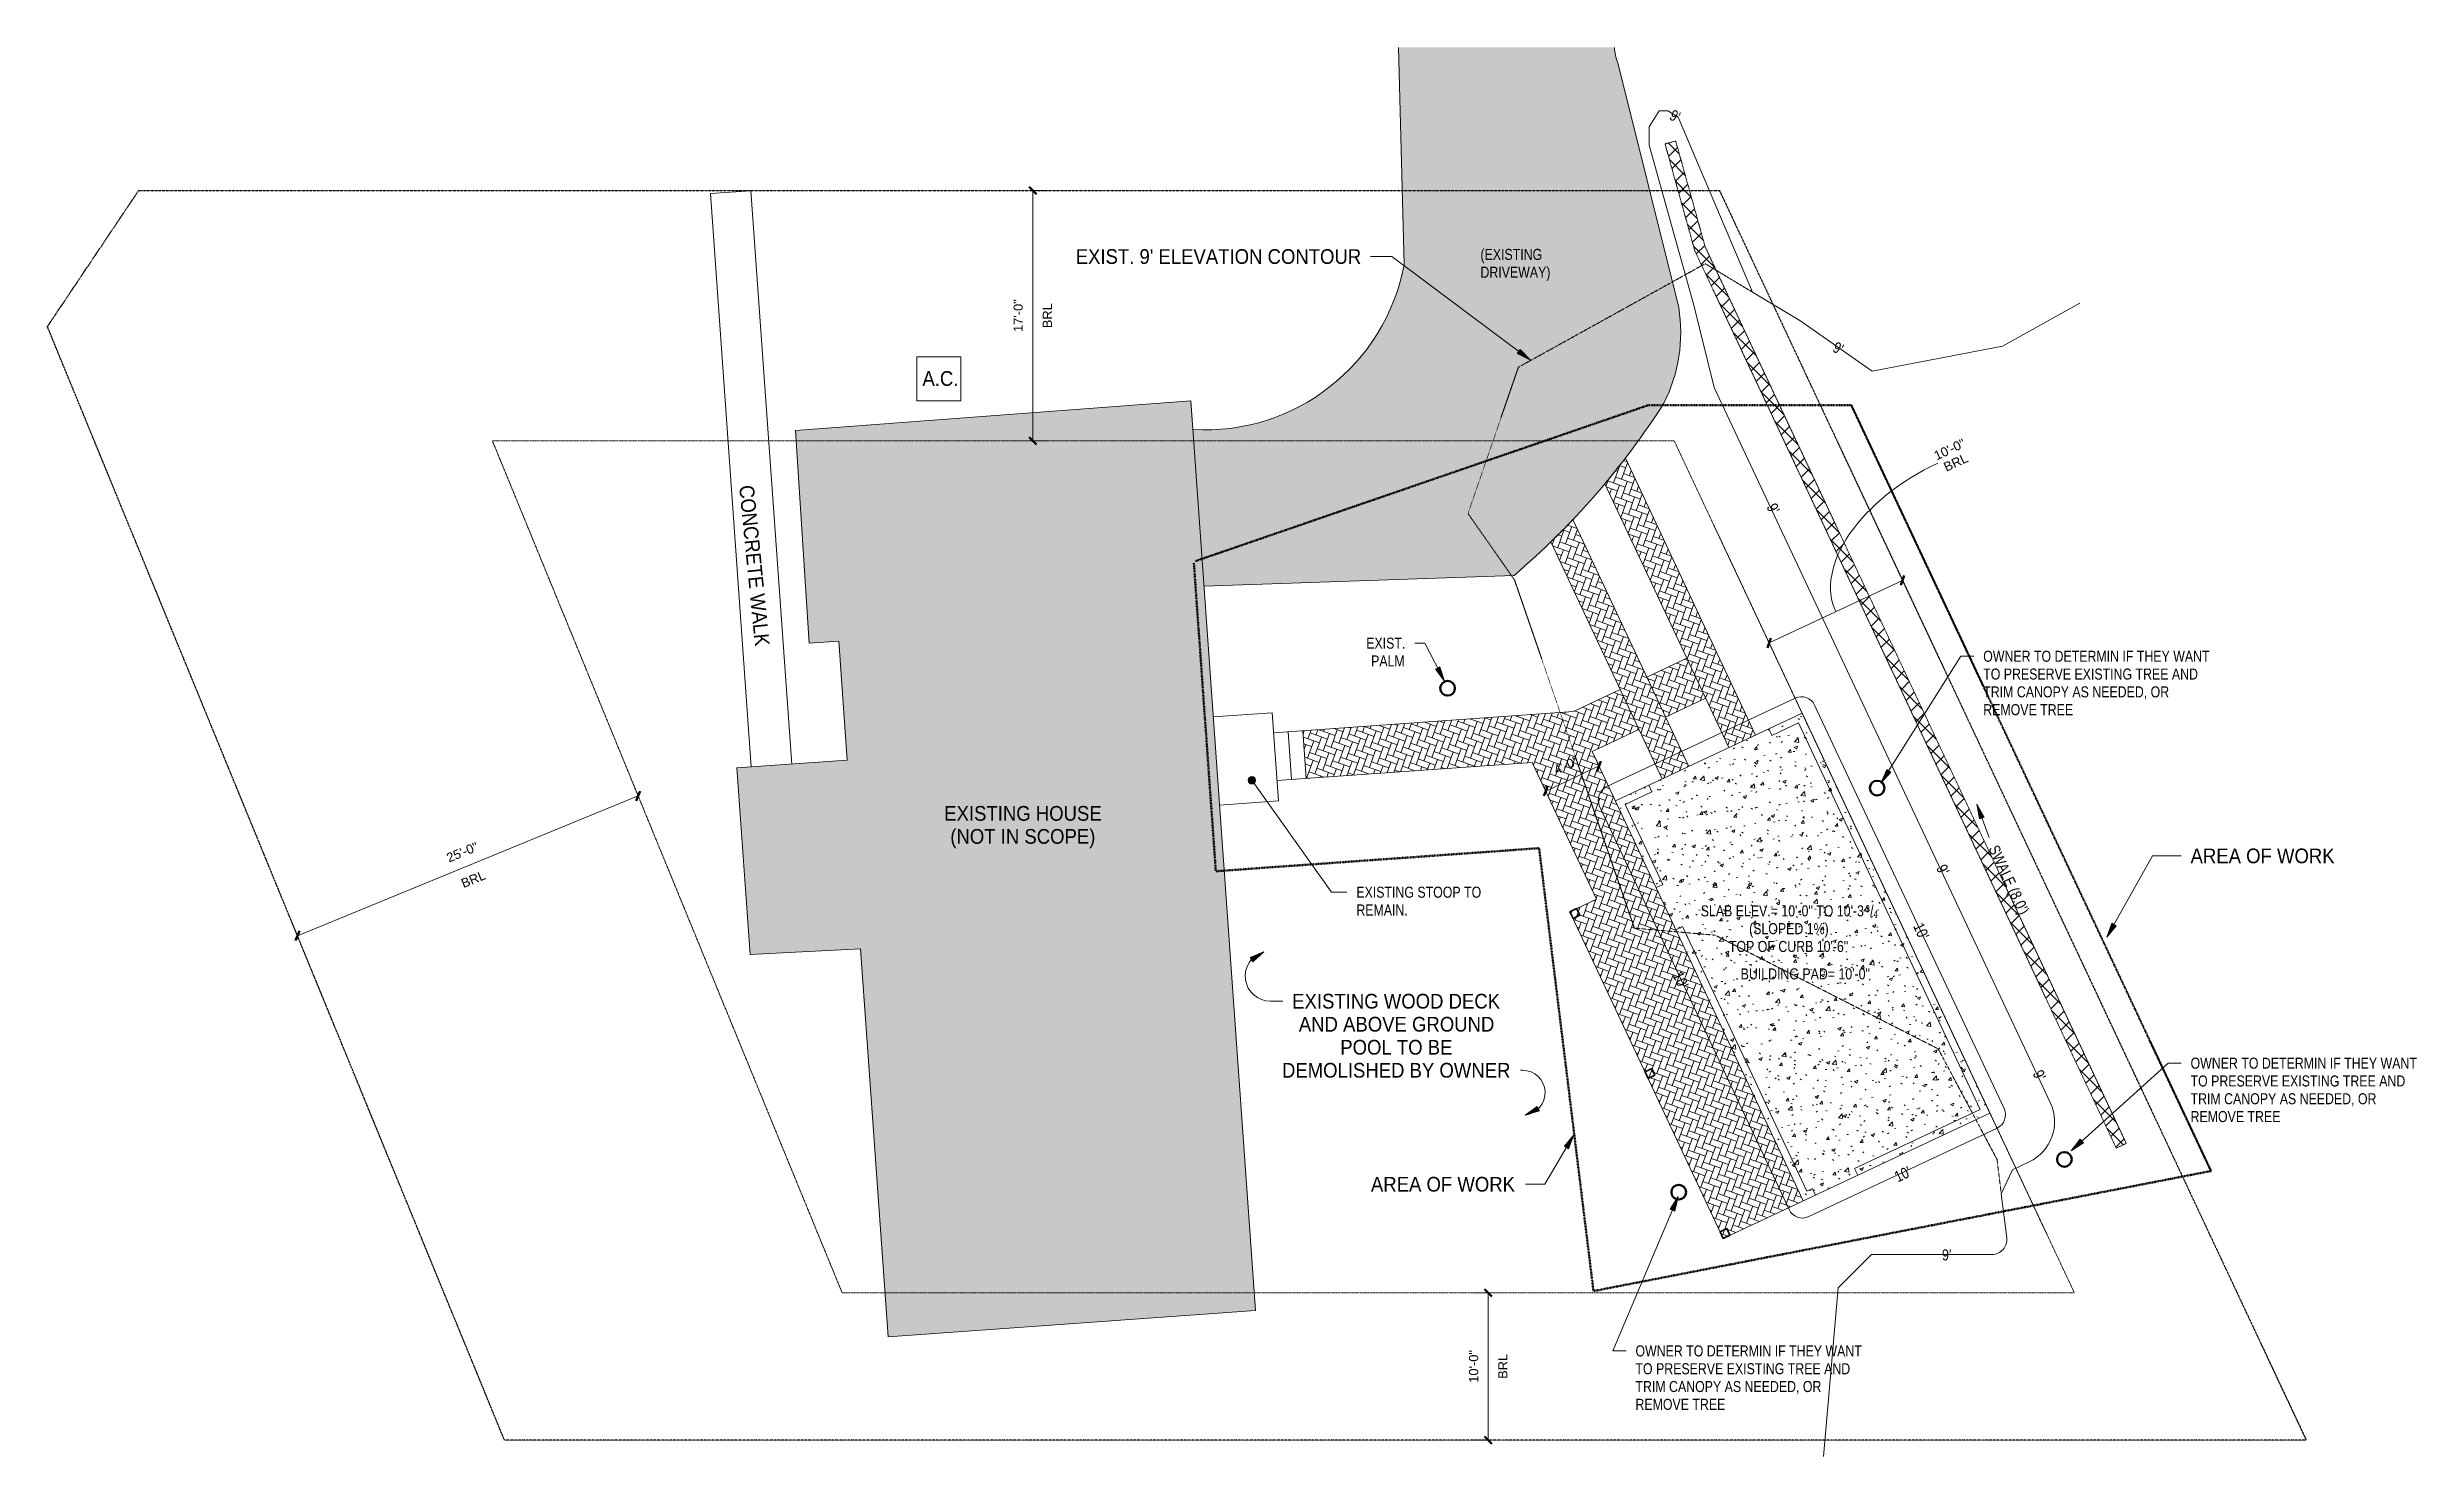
# Model space of a CAD drawing. Header units: inches. Extents: x -562 to 1368, y -364 to 784.
import ezdxf

# ---------------------------------------------------------------- set-up
doc = ezdxf.new("R2010")
doc.units = ezdxf.units.IN
doc.header["$MEASUREMENT"] = 0
for name, pattern in [('Double Dash 3_8_', [1, 0.375, -0.125, 0.125, -0.125, 0.125, -0.125]), ('Hidden', [0.28125, 0.1875, -0.09375]), ('Hidden 1_8_', [0.1875, 0.125, -0.0625])]:
    doc.linetypes.add(name, pattern=pattern)
for name, color, linetype, lineweight in [('A-ANNO-DIMS', 211, 'Continuous', 13), ('A-ANNO-DIMS-96', 211, 'Continuous', 13), ('A-COLS', 52, 'Continuous', 13), ('A-DETL', 90, 'Continuous', 13), ('A-DETL-GENF', 92, 'Continuous', 18), ('A-DETL-HDLN', 90, 'Hidden 1_8_', 13), ('A-FLOR', 192, 'Continuous', 18), ('A-FLOR-PATT', 8, 'Continuous', 18), ('C-PROP-LINE', 91, 'Double Dash 3_8_', 25), ('G-ANNO-TEXT', 231, 'Continuous', 13)]:
    doc.layers.add(name, color=color, linetype=linetype, lineweight=lineweight)
doc.styles.add('Arial', font='arial.ttf', dxfattribs={"height": 7.5})
doc.styles.add('Arial_1', font='arial.ttf', dxfattribs={"width": 0.8, "height": 9})
doc.styles.add('Arial_2', font='arial.ttf', dxfattribs={"width": 0.8, "height": 5.849018})
doc.styles.add('Arial_3', font='arial.ttf', dxfattribs={"width": 0.9, "height": 12})
doc.dimstyles.new('Linear_w__Centerline', dxfattribs={"dimscale": 12, "dimtxt": 7.651945, "dimasz": 0.5, "dimexe": 1, "dimexo": 0.5, "dimgap": 0.5, "dimtad": 1, "dimdec": 4, "dimrnd": 0.0625, "dimzin": 3, "dimdsep": 46, "dimlunit": 4, "dimtxsty": 'Arial', "dimblk1": 'OBLIQUE', "dimblk2": 'OBLIQUE', "dimsah": 1, "dimcen": 0.09, "dimazin": 0, "dimtfac": 1, "dimtdec": 4, "dimtix": 1, "dimtmove": 0, "dimatfit": 3, "dimfxl": 1, "dimtvp": 1, "dimfrac": 2, "dimtolj": 1, "dimtzin": 0, "dimarcsym": 2})
doc.dimstyles.new('Linear_w__Centerline_1', dxfattribs={"dimscale": 12, "dimtxt": 7.651945, "dimasz": 0.5, "dimexe": 1, "dimexo": 0.5, "dimgap": 0.5, "dimtad": 1, "dimdec": 4, "dimrnd": 0.0625, "dimzin": 3, "dimdsep": 46, "dimlunit": 4, "dimtxsty": 'Arial', "dimblk1": 'OBLIQUE', "dimblk2": 'OBLIQUE', "dimsah": 1, "dimcen": 0.09, "dimazin": 0, "dimtfac": 1, "dimtdec": 4, "dimtix": 1, "dimtmove": 1, "dimatfit": 3, "dimfxl": 1, "dimtvp": 1, "dimfrac": 2, "dimtolj": 1, "dimtzin": 0, "dimarcsym": 2})
pattern_1 = [(50, (0, 0), (27.5427, -2.4099), [2.88, -31.68]), (355, (0, 0), (-5.32784, 28.8843), [2.304, -25.344]), (100.451, (2.295, -0.2), (22.2153, 26.4739), [2.448, -26.924]), (46.184, (0, 7.68), (40.9819, -6.3564), [4.32, -47.52]), (96.636, (3.415, 7.15), (35.8907, 37.4062), [3.671, -40.386]), (351.184, (0, 7.68), (35.891, 37.4062), [3.456, -38.016]), (21, (3.84, 5.76), (22.92104, -15.46073), [2.88, -31.68]), (326, (3.84, 5.76), (9.3435, 27.8457), [2.304, -25.344]), (71.451, (5.75, 4.472), (32.2648, 12.3844), [2.448, -26.924]), (37.5, (0, 0), (0.466855, 12.78271), [1.267, -23.77, 1.267, -24.461, -25.44]), (37.5, (0, 0), (0.466855, 12.78271), [-50.765, 1.267, -24.173]), (7.5, (0, 0), (10.10159, 15.14509), [1.267, -13.402, 1.267, -23.194, -9.696]), (7.5, (0, 0), (10.10159, 15.14509), [-39.13, 1.267, -8.429]), (327.5, (-8.563, 0), (20.49916, -0.86578), [1.267, -8.333, 1.267, -28.685, -39.744]), (327.5, (-8.563, 0), (20.49916, -0.86578), [-39.552, 1.267, -38.477]), (317.5, (-12.403, 0), (22.39478, 3.8443), [1.267, -11.213, 1.267, -18.624, -28.224]), (317.5, (-12.403, 0), (22.39478, 3.8443), [-32.371, 1.267, -26.957])]

# ---------------------------------------------------------------- blocks, each defined once
blk = doc.blocks.new('Family - ___-704231-SITE PLAN')
at = {"layer": 'C-PROP-LINE'}
for p, q in [((-562.4, 556.1), (-488, 667)), ((-488, 667), (765.9, 667)), ((765.9, 667), (775.2, 667)), ((775.2, 667), (799.6, 667)), ((799.6, 667), (1277.6, -350.9)), ((-190.1, -350.9), (-562.4, 556.1)), ((1277.6, -350.9), (-190.1, -350.9))]:
    blk.add_line(p, q, dxfattribs=at)
blk = doc.blocks.new('DIMBLOCK1-SITE PLAN')
at = {"layer": 'A-ANNO-DIMS-96', "lineweight": 50}
for p, q in [((240.3, 667), (237.3, 670)), ((240.3, 667), (243.3, 664)), ((240.3, 463), (237.3, 466)), ((240.3, 463), (243.3, 460))]:
    blk.add_line(p, q, dxfattribs=at)
at = {"layer": 'A-ANNO-DIMS-96'}
for p, q in [((240.3, 667), (238.6, 667)), ((240.3, 667), (240.3, 463)), ((240.3, 667), (252.3, 667)), ((240.3, 463), (238.6, 463)), ((240.3, 463), (252.3, 463))]:
    blk.add_line(p, q, dxfattribs=at)
at = {"layer": 'A-ANNO-DIMS-96', "color": 0, "char_height": 7.5, "attachment_point": 1, "rotation": 90, "line_spacing_factor": 0.941778, "style": 'Arial'}
for s, insert, width in [('17\'-0"', (224.6, 551.7), 31.926), ('BRL', (248.4, 554.8), 24.298)]:
    blk.add_mtext(s, dxfattribs=dict(at, insert=insert, width=width))
blk = doc.blocks.new('_Oblique')
at = {"color": 0, "linetype": 'ByBlock', "lineweight": -2}
blk.add_line((-0.5, -0.5), (0.5, 0.5), dxfattribs=at)
blk = doc.blocks.new('DIMBLOCK2-SITE PLAN')
at = {"layer": 'A-ANNO-DIMS-96'}
for p, q in [((-358.7, 59.9), (-81.2, 173.9)), ((-81.2, 173.9), (-85.8, 185)), ((-81.2, 173.9), (-80.5, 172.2)), ((-358.7, 59.9), (-363.3, 71)), ((-358.7, 59.9), (-358.1, 58.3))]:
    blk.add_line(p, q, dxfattribs=at)
at = {"layer": 'A-ANNO-DIMS-96', "lineweight": 50}
for p, q in [((-81.2, 173.9), (-82.8, 169.9)), ((-81.2, 173.9), (-79.6, 177.8)), ((-358.7, 59.9), (-360.4, 56)), ((-358.7, 59.9), (-357.1, 63.8))]:
    blk.add_line(p, q, dxfattribs=at)
at = {"layer": 'A-ANNO-DIMS-96', "color": 0, "char_height": 7.5, "attachment_point": 1, "rotation": 22.32, "line_spacing_factor": 0.941778, "style": 'Arial'}
for s, insert, width in [('25\'-0"', (-238.2, 126.4), 31.926), ('BRL', (-226.3, 105.6), 24.298)]:
    blk.add_mtext(s, dxfattribs=dict(at, insert=insert, width=width))
blk = doc.blocks.new('DIMBLOCK3-SITE PLAN')
at = {"layer": 'A-ANNO-DIMS-96'}
for p, q in [((611.3, -230.9), (599.3, -230.9)), ((611.3, -350.9), (611.3, -230.9)), ((611.3, -230.9), (613.1, -230.9)), ((611.3, -350.9), (599.3, -350.9)), ((611.3, -350.9), (613.1, -350.9))]:
    blk.add_line(p, q, dxfattribs=at)
at = {"layer": 'A-ANNO-DIMS-96', "lineweight": 50}
for p, q in [((611.3, -230.9), (608.3, -227.9)), ((611.3, -230.9), (614.3, -233.9)), ((611.3, -350.9), (608.3, -347.9)), ((611.3, -350.9), (614.3, -353.9))]:
    blk.add_line(p, q, dxfattribs=at)
at = {"layer": 'A-ANNO-DIMS-96', "color": 0, "char_height": 7.5, "attachment_point": 1, "rotation": 90, "line_spacing_factor": 0.941778, "style": 'Arial'}
for s, insert, width in [('10\'-0"', (595.6, -304.2), 31.926), ('BRL', (619.4, -301), 24.298)]:
    blk.add_mtext(s, dxfattribs=dict(at, insert=insert, width=width))
blk = doc.blocks.new('DIMBLOCK4-SITE PLAN')
at = {"layer": 'A-ANNO-DIMS-96'}
for p, q in [((948.7, 349.4), (840.1, 298.4)), ((948.7, 349.4), (948, 351)), ((948.7, 349.4), (953.8, 338.5)), ((840.1, 298.4), (839.4, 300)), ((840.1, 298.4), (845.2, 287.5))]:
    blk.add_line(p, q, dxfattribs=at)
at = {"layer": 'A-ANNO-DIMS-96', "lineweight": 50}
for p, q in [((948.7, 349.4), (947.3, 345.4)), ((948.7, 349.4), (950.2, 353.4)), ((840.1, 298.4), (838.7, 294.4)), ((840.1, 298.4), (841.5, 302.4))]:
    blk.add_line(p, q, dxfattribs=at)
at = {"layer": 'A-ANNO-DIMS-96'}
blk.add_ellipse((1009.1, 377.8), major_axis=(114.7, 53.9), ratio=0.585677, start_param=1.570796, end_param=3.141593, dxfattribs=at)
at = {"layer": 'A-ANNO-DIMS-96', "color": 0, "char_height": 7.5, "attachment_point": 1, "rotation": 25.16, "line_spacing_factor": 0.941778, "style": 'Arial'}
for s, insert, width in [('10\'-0"', (973.4, 453.8), 31.926), ('BRL', (981.3, 444.5), 24.298)]:
    blk.add_mtext(s, dxfattribs=dict(at, insert=insert, width=width))
blk = doc.blocks.new('DIMBLOCK5-SITE PLAN')
at = {"layer": 'A-ANNO-DIMS-96'}
for p, q in [((658.1, 177.8), (701.6, 198.2)), ((701.6, 198.2), (696.5, 209)), ((701.6, 198.2), (702.3, 196.6)), ((658.1, 177.8), (653, 188.6)), ((658.1, 177.8), (658.9, 176.2))]:
    blk.add_line(p, q, dxfattribs=at)
at = {"layer": 'A-ANNO-DIMS-96', "lineweight": 50}
for p, q in [((701.6, 198.2), (700.1, 194.2)), ((701.6, 198.2), (703, 202.2)), ((658.1, 177.8), (656.7, 173.8)), ((658.1, 177.8), (659.6, 181.7))]:
    blk.add_line(p, q, dxfattribs=at)
at = {"layer": 'A-ANNO-DIMS-96', "color": 0, "insert": (663.7, 197.8), "char_height": 7.5, "width": 25.004, "attachment_point": 1, "rotation": 25.16, "line_spacing_factor": 0.941778, "style": 'Arial'}
blk.add_mtext('4\'-0"', dxfattribs=at)

msp = doc.modelspace()

# ---------------------------------------------------------------- hatches: boundary and pattern name
at = {"layer": 'A-DETL-GENF', "lineweight": 13}
h = msp.add_hatch(dxfattribs=at)
h.set_pattern_fill('FP_6', color=55, style=0, pattern_type=2)
h.set_pattern_definition([(45, (0, 0), (-6.36396, 6.36396), []), (135, (0, 0), (-6.36396, -6.36396), [])])
h.paths.add_polyline_path([(1122.86581, -113.08733), (1131.01193, -109.261), (787.96991, 621.0634), (764.00443, 707.28962), (755.33313, 704.87954), (779.50156, 617.92308), (997.7349, 153.31197)])
at = {"layer": 'A-DETL-GENF'}
msp.add_hatch(color=9, dxfattribs=at).paths.add_polyline_path([(122.52503, -266.70915), (421.76659, -245.39044), (368.98147, 495.53166), (47.07939, 471.47152), (58.23179, 298.2388), (82.17112, 299.94429), (89.07838, 202.99003), (-0.69409, 196.59441), (10.13581, 44.5797), (100.01247, 49.28994)])
at = {"layer": 'A-FLOR'}
h = msp.add_hatch(dxfattribs=at)
h.set_pattern_fill('FP_1', color=9, style=0, pattern_type=2)
h.set_pattern_definition([(50, (0, 0), (27.1153, -2.37633), [2.835, -31.181]), (100.45, (2.268, -0.2), (21.86685, 26.0553), [2.419, -26.494]), (46.18, (0, 7.56), (40.3372, -6.258), [4.252, -46.772]), (96.64, (3.364, 7.03), (35.3244, 36.8206), [3.613, -39.749]), (351.184, (0, 7.56), (35.3253, 36.819), [3.402, -37.417]), (21, (3.78, 5.67), (22.561, -15.2176), [2.835, -31.181]), (326, (3.78, 5.67), (9.1947, 27.40694), [2.268, -24.945]), (71.451, (5.658, 4.403), (31.7578, 12.19063), [2.408, -26.498]), (37.5, (0, 0), (0.45966, 12.58182), [0.0945, -24.643, 0.0945, -25.323, -25.134]), (37.5, (0, 0), (0.45966, 12.58182), [-50.154, 0.0945, -25.039]), (7.5, (0, 0), (9.94227, 14.90726), [0.0945, -14.438, 0.0945, -24.076, -9.638]), (7.5, (0, 0), (9.94227, 14.90726), [-38.702, 0.0945, -9.543]), (327.5, (-8.428, 0), (20.17513, -0.85143), [0.0945, -9.449, 0.0945, -29.48, -39.213]), (327.5, (-8.428, 0), (20.17513, -0.85143), [-39.118, 0.0945, -39.118]), (317.5, (-12.208, 0), (22.04065, 3.78494), [0.0945, -12.283, 0.0945, -19.578, -27.874]), (317.5, (-12.208, 0), (22.04065, 3.78494), [-32.05, 0.0945, -27.78])])
h.paths.add_polyline_path([(379.73266, 344.62181), (632.36334, 353.44379), (645.12131, 364.63529), (657.57216, 376.16746), (669.70683, 388.03185), (681.51649, 400.21985), (692.99254, 412.72247), (704.1265, 425.53065), (714.91031, 438.63501), (725.33606, 452.02597), (735.39619, 465.69379), (745.0833, 479.62843), (754.39032, 493.81975), (757.48911, 500.39786), (760.20566, 507.14278), (762.5311, 514.03235), (764.45773, 521.04387), (765.97925, 528.15431), (767.09065, 535.34029), (767.78828, 542.57817), (768.06985, 549.84416), (767.93436, 557.11432), (767.38234, 564.36475), (766.41554, 571.57164), (716.73134, 770.84409), (715.3532, 775.34097), (714.42462, 779.95175), (714.06578, 783.52441), (538.10907, 783.52441), (542.8157, 606.70363), (540.951, 598.06375), (538.62726, 589.53584), (535.85115, 581.1443), (532.6306, 572.91312), (528.97476, 564.86572), (524.89417, 557.02524), (520.40044, 549.414), (515.50639, 542.05376), (510.22604, 534.96556), (504.57445, 528.16965), (498.56776, 521.68542), (492.22321, 515.53148), (485.55885, 509.72534), (478.5938, 504.28363), (471.34785, 499.22186), (463.84181, 494.55455), (456.09705, 490.29497), (448.1358, 486.45534), (439.9807, 483.04665), (431.65512, 480.07855), (423.18283, 477.55962), (414.58804, 475.49702), (405.89529, 473.89664), (397.12944, 472.76303), (388.31557, 472.0995), (379.47883, 471.90788), (370.64448, 472.18872), (372.79129, 442.05483)])
h = msp.add_hatch(dxfattribs=at)
h.set_pattern_fill('FP_4', color=9, style=0, pattern_type=2)
h.set_pattern_definition(pattern_1)
h.paths.add_polyline_path([(867.94216, -156.04293), (1020.00301, -84.61815), (866.94991, 241.22652), (714.88906, 169.80174), (864.1931, -148.0613)])
h = msp.add_hatch(dxfattribs=at)
h.set_pattern_fill('FP_5', color=9, style=0, pattern_type=2)
h.set_pattern_definition(pattern_1)
h.paths.add_polyline_path([(867.94216, -156.04293), (877.89853, -151.36631), (875.34764, -145.93556), (870.82202, -148.0613), (769.63692, 67.35823), (764.20617, 64.80734), (847.76541, -113.08733)])
h.paths.add_polyline_path([(912.29324, -135.2107), (1020.00301, -84.61815), (866.94991, 241.22652), (839.79619, 228.47209), (842.34707, 223.04135), (864.07005, 233.24489), (1012.02138, -81.73829), (909.74236, -129.77996)])
h.paths.add_polyline_path([(748.05057, 99.20206), (753.48131, 101.75294), (722.87069, 166.92188), (744.59367, 177.12542), (742.04279, 182.55616), (714.88906, 169.80174), (722.6345, 153.31197)])
at = {"layer": 'A-FLOR-PATT', "lineweight": 13}
h = msp.add_hatch(dxfattribs=at)
h.set_pattern_fill('FP_2', color=256, style=0, pattern_type=2)
h.set_pattern_definition([(340.16, (737.625, 318.977), (6.4002, 3.00625), [15, -5]), (70.16, (742.327, 317.28), (6.4002, 3.00625), [15, -5])])
h.paths.add_polyline_path([(752.90427, 187.65793), (774.62725, 197.86147), (680.22062, 398.84988), (671.31142, 389.64984), (662.24752, 380.66297), (695.02985, 310.87055)])
h.paths.add_polyline_path([(807.21172, 213.16678), (828.9347, 223.37032), (722.98299, 448.93778), (714.73597, 438.41732), (706.26689, 428.07477), (761.3191, 310.87055)])
h = msp.add_hatch(dxfattribs=at)
h.set_pattern_fill('FP_3', color=256, style=0, pattern_type=2)
h.set_pattern_definition([(340.16, (606.339, 9.687), (6.400194, 3.00625), [15, -5]), (70.16, (611.042, 7.99), (6.400194, 3.00625), [15, -5])])
h.paths.add_polyline_path([(802.77323, -186.65355), (867.94216, -156.04293), (696.026, 209.96054), (734.04121, 227.81674), (718.7359, 260.4012), (680.72069, 242.54501), (460.30606, 226.84213), (463.07749, 187.94072), (647.17696, 201.05642), (699.50284, 89.65647), (677.77986, 79.45293), (788.39506, -156.04293)])
h.paths.add_polyline_path([(755.76419, 238.02028), (788.34865, 253.32559), (773.04334, 285.91005), (740.45888, 270.60474)])
at = {"layer": 'G-ANNO-TEXT'}
for points in [[(645.75573, 528.72276), (637.34134, 537.51085), (634.93865, 534.29261)], [(575.63908, 267.25895), (571.88806, 278.83316), (568.32423, 276.98137)], [(931.17624, 184.18542), (939.26323, 193.2757), (935.86313, 195.41332)], [(1009.31393, 167.18737), (1011.58198, 155.23378), (1015.35013, 156.62343)], [(1115.17028, 58.63192), (1122.80363, 68.10633), (1119.30319, 70.07532)], [(428.57683, 46.7954), (417.32385, 42.16905), (419.44312, 38.75749)], [(641.30279, -86.18885), (652.99506, -82.82382), (651.2625, -79.20052)], [(681.13161, -102.24003), (673.30956, -111.55927), (676.76976, -113.59815)], [(1086.03693, -115.39854), (1096.28164, -108.83513), (1093.58665, -105.85736)], [(766.04788, -152.54702), (759.52452, -162.81729), (763.2236, -164.38155)]]:
    msp.add_hatch(color=7, dxfattribs=at).paths.add_polyline_path(points)
h = msp.add_hatch(color=7, dxfattribs=at)
edge = h.paths.add_edge_path()
edge.add_arc((418.76691, 186.54265), 3, 0, 360)

# ---------------------------------------------------------------- linework, layer by layer
at = {"layer": 'A-COLS', "lineweight": 35}
for p, q in [((683.21061, 82.00381), (677.77986, 79.45293)), ((677.77986, 79.45293), (680.33075, 74.02218)), ((685.76149, 76.57307), (683.21061, 82.00381)), ((680.33075, 74.02218), (685.76149, 76.57307)), ((744.43185, -48.33405), (739.0011, -50.88494)), ((739.0011, -50.88494), (741.55199, -56.31568)), ((741.55199, -56.31568), (746.98273, -53.7648)), ((746.98273, -53.7648), (744.43185, -48.33405)), ((805.65309, -178.67192), (800.22234, -181.22281)), ((800.22234, -181.22281), (802.77323, -186.65355)), ((802.77323, -186.65355), (808.20397, -184.10267)), ((808.20397, -184.10267), (805.65309, -178.67192))]:
    msp.add_line(p, q, dxfattribs=at)
at = {"layer": 'A-COLS'}
for p, q in [((677.77986, 79.45293), (683.21061, 82.00381)), ((680.33075, 74.02218), (677.77986, 79.45293)), ((683.21061, 82.00381), (685.76149, 76.57307)), ((685.76149, 76.57307), (680.33075, 74.02218)), ((739.0011, -50.88494), (744.43185, -48.33405)), ((741.55199, -56.31568), (739.0011, -50.88494)), ((746.98273, -53.7648), (741.55199, -56.31568)), ((744.43185, -48.33405), (746.98273, -53.7648)), ((800.22234, -181.22281), (805.65309, -178.67192)), ((802.77323, -186.65355), (800.22234, -181.22281)), ((808.20397, -184.10267), (802.77323, -186.65355)), ((805.65309, -178.67192), (808.20397, -184.10267))]:
    msp.add_line(p, q, dxfattribs=at)
at = {"layer": 'A-DETL'}
for p, q in [((750.45752, 731.96952), (742.49167, 718.71211)), ((742.49167, 718.71211), (742.49167, 703.77223)), ((757.45752, 731.96952), (750.45752, 731.96952)), ((766.02919, 726.81914), (757.45752, 731.96952)), ((826.59252, 584.14089), (766.02919, 726.81914)), ((742.49167, 703.77223), (778.67923, 573.57172)), ((826.59252, 584.14089), (865.16505, 560.96417)), ((795.42796, 506.39622), (778.67923, 573.57172)), ((865.16505, 560.96417), (924.14399, 519.66667)), ((1030.15973, 540.27404), (1093.13235, 575.18033)), ((924.14399, 519.66667), (1030.15973, 540.27404)), ((795.42796, 506.39622), (1069.18846, -76.43025)), ((368.98147, 495.53166), (47.07939, 471.47152)), ((421.76659, -245.39044), (368.98147, 495.53166)), ((47.07939, 471.47152), (58.23179, 298.2388)), ((58.23179, 298.2388), (82.17112, 299.94429)), ((82.17112, 299.94429), (89.07838, 202.99003)), ((707.79189, 181.38319), (861.21042, 253.44569)), ((877.17368, 247.68597), (1031.50222, -80.87407)), ((89.07838, 202.99003), (-0.69409, 196.59441)), ((-0.69409, 196.59441), (10.13581, 44.5797)), ((856.36071, -163.14011), (702.03217, 165.41993)), ((10.13581, 44.5797), (100.01247, 49.28994)), ((100.01247, 49.28994), (122.52503, -266.70915)), ((1025.7425, -96.83733), (872.32397, -168.89983)), ((1029.16865, -150.23441), (1038.264, -130.72938)), ((1051.9093, -124.32002), (1038.264, -130.72938)), ((1029.16865, -150.23441), (1033.59417, -186.27739)), ((896.30429, -226.88301), (923.44748, -199.73982)), ((1021.68362, -199.73982), (923.44748, -199.73982)), ((884.27679, -364.35788), (896.30429, -226.88301)), ((122.52503, -266.70915), (421.76659, -245.39044))]:
    msp.add_line(p, q, dxfattribs=at)
at = {"layer": 'A-DETL', "linetype": 'Hidden'}
for p, q in [((788.01999, 607.3176), (635.83616, 522.96072)), ((788.01999, 607.3176), (826.59252, 584.14089)), ((635.83616, 522.96072), (594.81457, 403.82538)), ((594.81457, 403.82538), (632.67062, 349.76135)), ((632.67062, 349.76135), (730.34106, 66.10578)), ((730.34106, 66.10578), (796.08991, 60.3535)), ((796.08991, 60.3535), (977.85524, -32.26056)), ((977.85524, -32.26056), (1025.74134, -122.32122)), ((1025.74134, -122.32122), (1029.16865, -150.23441))]:
    msp.add_line(p, q, dxfattribs=at)
at = {"layer": 'A-DETL', "linetype": 'Hidden 1_8_', "lineweight": 50}
for p, q in [((741.34718, 491.96952), (372.59494, 364.99794)), ((741.34718, 491.96952), (907.096, 491.96952)), ((1200.05064, -131.72063), (907.096, 491.96952)), ((389.37886, 112.47283), (371.47114, 363.83574)), ((652.71143, 131.23329), (389.37886, 112.47283)), ((652.71143, 131.23329), (697.00427, -229.50294)), ((697.00427, -229.50294), (1200.05064, -131.72063))]:
    msp.add_line(p, q, dxfattribs=at)
at = {"layer": 'A-DETL', "lineweight": 50}
for centre in [(578.14142, 261.49546), (928.08085, 180.16488), (1080.64584, -122.29502), (766.44204, -148.96642)]:
    msp.add_circle(centre, 6, dxfattribs=at)
at = {"layer": 'A-DETL'}
for centre, radius, start, end in [((866.31219, 242.5842), 12, 25.16, 115.16), ((712.89366, 170.5217), 12, 115.16, 205.16), ((1036.60399, -91.73556), 36, 295.16, 25.16), ((1020.64073, -85.97584), 12, 295.16, 25.16), ((867.2222, -158.03834), 12, 205.16, 295.16), ((1021.68362, -187.73982), 12, 270, 7)]:
    msp.add_arc(centre, radius, start, end, dxfattribs=at)
at = {"layer": 'A-DETL-HDLN'}
for p, q in [((764.00443, 707.28962), (755.33313, 704.87954)), ((755.33313, 704.87954), (779.50156, 617.92308)), ((787.96991, 621.0634), (764.00443, 707.28962)), ((779.50156, 617.92308), (1122.86581, -113.08733)), ((1131.01193, -109.261), (787.96991, 621.0634)), ((-199.89012, 462.96559), (84.95333, -230.86455)), ((762.79644, 462.96559), (-199.89012, 462.96559)), ((1088.69667, -230.86455), (762.79644, 462.96559)), ((1122.86581, -113.08733), (1131.01193, -109.261)), ((84.95333, -230.86455), (1088.69667, -230.86455))]:
    msp.add_line(p, q, dxfattribs=at)
at = {"layer": 'A-FLOR'}
for p, q in [((542.8157, 606.70363), (538.10906, 783.52443)), ((716.73135, 770.84408), (766.41555, 571.57163)), ((-22.30439, 664.40734), (10.61975, 666.75294)), ((10.96459, 197.42501), (-22.30439, 664.40734)), ((10.61975, 666.75294), (43.88873, 199.7706)), ((145.70458, 531.5153), (181.70458, 531.5153)), ((145.70458, 495.5153), (145.70458, 531.5153)), ((181.70458, 531.5153), (181.70458, 495.5153)), ((181.70458, 495.5153), (145.70458, 495.5153)), ((722.98299, 448.93778), (828.9347, 223.37032)), ((807.21172, 213.16678), (706.26689, 428.07477)), ((680.22062, 398.84988), (774.62725, 197.86147)), ((752.90427, 187.65793), (662.24752, 380.66297)), ((632.36335, 353.44379), (379.73266, 344.62173)), ((740.45888, 270.60474), (773.04334, 285.91005)), ((680.72069, 242.54501), (718.7359, 260.4012)), ((788.34865, 253.32559), (755.76419, 238.02028)), ((387.31556, 238.18392), (435.19421, 241.59491)), ((435.19421, 241.59491), (440.3107, 169.77694)), ((680.72069, 242.54501), (436.36674, 225.13663)), ((714.88906, 169.80174), (866.94991, 241.22652)), ((864.07005, 233.24489), (842.34707, 223.04135)), ((1012.02138, -81.73829), (864.07005, 233.24489)), ((866.94991, 241.22652), (1020.00301, -84.61815)), ((448.3364, 225.98938), (451.10783, 187.08797)), ((460.30606, 226.84213), (463.07749, 187.94072)), ((734.04121, 227.81674), (696.026, 209.96054)), ((842.34707, 223.04135), (839.79619, 228.47209)), ((439.13817, 186.23523), (647.17696, 201.05642)), ((699.50284, 89.65647), (647.17696, 201.05642)), ((696.026, 209.96054), (867.94216, -156.04293)), ((744.59367, 177.12542), (722.87069, 166.92188)), ((742.04279, 182.55616), (744.59367, 177.12542)), ((440.3107, 169.77694), (392.43205, 166.36595)), ((722.87069, 166.92188), (753.48131, 101.75294)), ((753.48131, 101.75294), (748.05057, 99.20206)), ((677.77986, 79.45293), (699.50284, 89.65647)), ((802.77323, -186.65355), (677.77986, 79.45293)), ((764.20617, 64.80734), (769.63692, 67.35823)), ((769.63692, 67.35823), (870.82202, -148.0613)), ((802.77323, -186.65355), (1020.00301, -84.61815)), ((909.74236, -129.77996), (1012.02138, -81.73829)), ((912.29324, -135.2107), (909.74236, -129.77996)), ((870.82202, -148.0613), (875.34764, -145.93556)), ((875.34764, -145.93556), (877.89853, -151.36631))]:
    msp.add_line(p, q, dxfattribs=at)
for centre, radius, start, end in [((761.59491, 787.05277), 47.70178, 184.24646564, 199.86421209), ((761.59491, 787.05277), 47.70178, 184.24646564, 199.86421209), ((380.31381, 637.25455), 165.34879, 266.64751984, 349.35248016), ((380.31381, 637.25455), 165.34879, 266.64751984, 349.35248016), ((641.28837, 551.11814), 126.78784, 333.132855, 9.28355465), ((641.28837, 551.11814), 126.78784, 333.132855, 9.28355465), ((224.65277, 831.0874), 627.98992, 310.48365482, 327.51634518), ((224.65277, 831.0874), 627.98992, 310.48365482, 327.51634518), ((224.65277, 831.0874), 627.98992, 320.07755204, 322.5168371), ((224.65277, 831.0874), 627.98992, 320.07755204, 322.5168371), ((224.65277, 831.0874), 627.98992, 314.17227557, 316.50530945), ((224.65277, 831.0874), 627.98992, 314.17227557, 316.50530945)]:
    msp.add_arc(centre, radius, start, end, dxfattribs=at)
at = {"layer": 'G-ANNO-TEXT', "color": 7}
for p, q in [((515.58904, 613.16155), (515.34632, 613.16155)), ((532.65577, 613.16155), (515.58904, 613.16155)), ((645.75573, 528.72276), (532.65577, 613.16155)), ((637.34134, 537.51085), (634.93865, 534.29261)), ((634.93865, 534.29261), (645.75573, 528.72276)), ((645.75573, 528.72276), (637.34134, 537.51085)), ((559.54438, 298.23373), (551.38973, 298.23373)), ((575.63908, 267.25895), (559.54438, 298.23373)), ((571.88806, 278.83316), (568.32423, 276.98137)), ((568.32423, 276.98137), (575.63908, 267.25895)), ((575.63908, 267.25895), (571.88806, 278.83316)), ((931.17624, 184.18542), (996.17712, 287.57606)), ((996.17712, 287.57606), (1006.82042, 287.57606)), ((935.86313, 195.41332), (931.17624, 184.18542)), ((931.17624, 184.18542), (939.26323, 193.2757)), ((939.26323, 193.2757), (935.86313, 195.41332)), ((418.76691, 186.54265), (483.56164, 95.38651)), ((1009.31393, 167.18737), (1011.58198, 155.23378)), ((1015.35013, 156.62343), (1009.31393, 167.18737)), ((1009.31393, 167.18737), (1019.39806, 139.84357)), ((1011.58198, 155.23378), (1015.35013, 156.62343)), ((1115.17028, 58.63192), (1152.48257, 124.96487)), ((1152.48257, 124.96487), (1175.70489, 124.96487)), ((483.56164, 95.38651), (496.16805, 95.38651)), ((1119.30319, 70.07532), (1115.17028, 58.63192)), ((1115.17028, 58.63192), (1122.80363, 68.10633)), ((1122.80363, 68.10633), (1119.30319, 70.07532)), ((428.57683, 46.7954), (417.32385, 42.16905)), ((417.32385, 42.16905), (419.44312, 38.75749)), ((419.44312, 38.75749), (428.57683, 46.7954)), ((433.79043, 6.59257), (443.91543, 6.59257)), ((639.24698, -49.65743), (637.47543, -49.65743)), ((1086.03693, -115.39854), (1165.06159, -43.87837)), ((1165.06159, -43.87837), (1175.70489, -43.87837)), ((651.2625, -79.20052), (641.30279, -86.18885)), ((641.30279, -86.18885), (652.99506, -82.82382)), ((652.99506, -82.82382), (651.2625, -79.20052)), ((681.13161, -102.24003), (657.41757, -142.48527)), ((681.13161, -102.24003), (673.30956, -111.55927)), ((673.30956, -111.55927), (676.76976, -113.59815)), ((676.76976, -113.59815), (681.13161, -102.24003)), ((1093.58665, -105.85736), (1086.03693, -115.39854)), ((1086.03693, -115.39854), (1096.28164, -108.83513)), ((1096.28164, -108.83513), (1093.58665, -105.85736)), ((641.75063, -142.48527), (641.53484, -142.48527)), ((657.41757, -142.48527), (641.75063, -142.48527)), ((766.04788, -152.54702), (712.88705, -278.25882)), ((766.04788, -152.54702), (759.52452, -162.81729)), ((763.2236, -164.38155), (766.04788, -152.54702)), ((759.52452, -162.81729), (763.2236, -164.38155)), ((712.88705, -278.25882), (723.53035, -278.25882))]:
    msp.add_line(p, q, dxfattribs=at)
msp.add_circle((418.76691, 186.54265), 3, dxfattribs=at)
for centre, radius, start, end in [((433.79043, 27.03204), 20.43947, 104.7780451, 270), ((639.24698, -67.98098), 18.32355, 276.4418754, 90)]:
    msp.add_arc(centre, radius, start, end, dxfattribs=at)

# ---------------------------------------------------------------- block references
at = {"layer": 'C-PROP-LINE'}
msp.add_blockref('Family - ___-704231-SITE PLAN', (0, 0), dxfattribs=at)

# ---------------------------------------------------------------- texts
at = {"layer": 'G-ANNO-TEXT', "color": 7, "attachment_point": 1}
for s, insert, char_height, width, rotation, style in [("9'", (761.98758, 733.24758), 9, 9.2112, 334.95246932, 'Arial_1'), ("9'", (894.89874, 544.16867), 9, 9.2112, 334.95246932, 'Arial_1'), ('CONCRETE WALK', (12.97659, 427.52205), 12, 160.0749, 275.67489905, 'Arial_3'), ("9'", (845.85004, 413.28283), 9, 9.2112, 295.92163539, 'Arial_1'), ("9'", (984.02297, 119.1175), 9, 9.2112, 295.92163539, 'Arial_1'), ("SWALE (8.0')", (1026.72215, 134.78491), 9, 74.6592, 295, 'Arial_1'), ("10'", (965.38798, 71.55245), 9, 15.9984, 294.45494829, 'Arial_1'), ("10'", (769.46165, 31.66404), 9, 15.9984, 294.45494829, 'Arial_1'), ("9'", (1062.67526, -48.33045), 9, 9.2112, 295.92163539, 'Arial_1'), ("10'", (941.05912, -133.01844), 9, 15.9984, 25.44677299, 'Arial_1')]:
    msp.add_mtext(s, dxfattribs=dict(at, insert=insert, char_height=char_height, width=width, rotation=rotation, style=style))
for s, insert, char_height, width, style in [("EXIST. 9' ELEVATION CONTOUR", (275.24132, 619.16155), 12, 281.6991, 'Arial_3'), ('(EXISTING ', (604.94055, 619.41155), 9, 64.4784, 'Arial_1'), ('DRIVEWAY)', (604.94055, 604.91155), 9, 70.0536, 'Arial_1'), ('A.C.', (150.38901, 519.83777), 12, 35.7237, 'Arial_3'), ('EXIST. ', (511.88185, 302.73373), 9, 38.5416, 'Arial_1'), ('OWNER TO DETERMIN IF THEY WANT ', (1014.50042, 292.07606), 9, 230.28, 'Arial_1'), ('PALM', (515.88185, 288.23373), 9, 33.6936, 'Arial_1'), ('TO PRESERVE EXISTING TREE AND ', (1014.50042, 277.57606), 9, 217.6752, 'Arial_1'), ('TRIM CANOPY AS NEEDED, OR ', (1014.50042, 263.07606), 9, 189.3144, 'Arial_1'), ('REMOVE TREE', (1014.50042, 248.57606), 9, 90.1728, 'Arial_1'), ('EXISTING HOUSE', (168.14668, 165.58375), 12, 155.1663, 'Arial_3'), ('(NOT IN SCOPE)', (173.09668, 146.83375), 12, 143.1675, 'Arial_3'), ('AREA OF WORK', (1183.38489, 130.96487), 12, 143.1675, 'Arial_3'), ('SLAB ELEV.= 10\'-0" TO 10\'-3', (784.36774, 84.68217), 9, 162.6504, 'Arial_1'), ('3', (918.56774, 84.86385), 5.84902, 4.6056, 'Arial_2'), ('/', (922.36774, 84.68217), 9, 3.3936, 'Arial_1'), ('4', (925.16774, 80.60349), 5.84902, 4.6056, 'Arial_2'), ('(SLOPED 1%)', (823.76774, 70.18217), 9, 79.5072, 'Arial_1'), ('TOP OF CURB 10\'-6"', (807.36774, 55.68217), 9, 119.2608, 'Arial_1'), ('BUILDING PAD= 10\'-0"', (816.90916, 33.36787), 9, 128.7144, 'Arial_1'), ('EXISTING WOOD DECK ', (451.59543, 12.59257), 12, 210.7971, 'Arial_3'), ('AND ABOVE GROUND ', (456.99543, -6.15743), 12, 197.9802, 'Arial_3'), ('POOL TO BE ', (490.74543, -24.90743), 12, 116.1702, 'Arial_3'), ('DEMOLISHED BY OWNER', (443.27043, -43.65743), 12, 226.0683, 'Arial_3'), ('TO PRESERVE EXISTING TREE AND ', (1183.38489, -53.87837), 9, 217.6752, 'Arial_1'), ('OWNER TO DETERMIN IF THEY WANT ', (1183.38489, -39.37837), 9, 230.28, 'Arial_1'), ('TRIM CANOPY AS NEEDED, OR ', (1183.38489, -68.37837), 9, 189.3144, 'Arial_1'), ('REMOVE TREE', (1183.38489, -82.87837), 9, 90.1728, 'Arial_1'), ('AREA OF WORK', (515.72984, -136.48527), 12, 143.1675, 'Arial_3'), ("9'", (980.94218, -195.52096), 9, 9.2112, 'Arial_1'), ('TO PRESERVE EXISTING TREE AND ', (731.21035, -288.25882), 9, 217.6752, 'Arial_1'), ('OWNER TO DETERMIN IF THEY WANT ', (731.21035, -273.75882), 9, 230.28, 'Arial_1'), ('TRIM CANOPY AS NEEDED, OR ', (731.21035, -302.75882), 9, 189.3144, 'Arial_1'), ('REMOVE TREE', (731.21035, -317.25882), 9, 90.1728, 'Arial_1')]:
    msp.add_mtext(s, dxfattribs=dict(at, insert=insert, char_height=char_height, width=width, style=style))

# ---------------------------------------------------------------- dimensions: what is measured, and where the dimension line sits
at = {"layer": 'A-ANNO-DIMS'}
for base, p1, p2, angle, override, picture, middle in [((240.32982, 462.96559), (244.57246, 666.96559), (244.57246, 462.96559), 90, {"dimpost": '<>', "dimfxl": 204}, 'DIMBLOCK1-SITE PLAN', (240.32982, 564.96559)), ((-81.19992, 173.85648), (-360.33435, 63.84752), (-82.81119, 177.78125), 22.32, {"dimpost": '<>', "dimfxl": 300}, 'DIMBLOCK2-SITE PLAN', (-219.9615, 116.88962)), ((611.33103, -230.86455), (607.08839, -350.86455), (607.08839, -230.86455), 90, {"dimpost": '<>', "dimfxl": 120}, 'DIMBLOCK3-SITE PLAN', (611.33103, -290.86455))]:
    dim = msp.add_linear_dim(base=base, p1=p1, p2=p2, angle=angle, text='<>\\XBRL', dimstyle='Linear_w__Centerline', override=override, dxfattribs=at)
    dim.commit()
    dim.dimension.update_dxf_attribs({"geometry": picture, "text_midpoint": middle})
dim = msp.add_linear_dim(base=(840.10836, 298.37123), p1=(950.527, 345.54881), p2=(841.91211, 294.53111), angle=25.16, text='<>\\XBRL', dimstyle='Linear_w__Centerline_1', override={"dimpost": '<>', "dimfxl": 120}, dxfattribs=at)
dim.commit()
dim.dimension.update_dxf_attribs({"geometry": 'DIMBLOCK4-SITE PLAN', "text_midpoint": (977.68606, 444.71272), "dimtype": 160, "text_rotation": 25.16})
dim = msp.add_linear_dim(base=(701.56727, 198.16338), p1=(656.31756, 181.59641), p2=(699.76352, 202.00349), angle=25.16, dimstyle='Linear_w__Centerline', override={"dimpost": '<>', "dimfxl": 48}, dxfattribs=at)
dim.commit()
dim.dimension.update_dxf_attribs({"geometry": 'DIMBLOCK5-SITE PLAN', "text_midpoint": (675.66539, 196.85657)})

# ---------------------------------------------------------------- next in the draw order: texts
at = {"layer": 'G-ANNO-TEXT', "color": 7, "insert": (503.84805, 99.88651), "char_height": 9, "width": 127.7448, "attachment_point": 1, "style": 'Arial_1', "bg_fill": 3, "box_fill_scale": 1.25, "bg_fill_color": 256, "bg_fill_true_color": 13158600, "bg_fill_transparency": 0}
msp.add_mtext('EXISTING STOOP TO ', dxfattribs=at)

# ---------------------------------------------------------------- next in the draw order: texts
at = {"layer": 'G-ANNO-TEXT', "color": 7, "insert": (503.84805, 85.38651), "char_height": 9, "width": 51.3888, "attachment_point": 1, "style": 'Arial_1', "bg_fill": 3, "box_fill_scale": 1.25, "bg_fill_color": 256, "bg_fill_true_color": 13158600, "bg_fill_transparency": 0}
msp.add_mtext('REMAIN.', dxfattribs=at)

doc.saveas('drawing.dxf')
